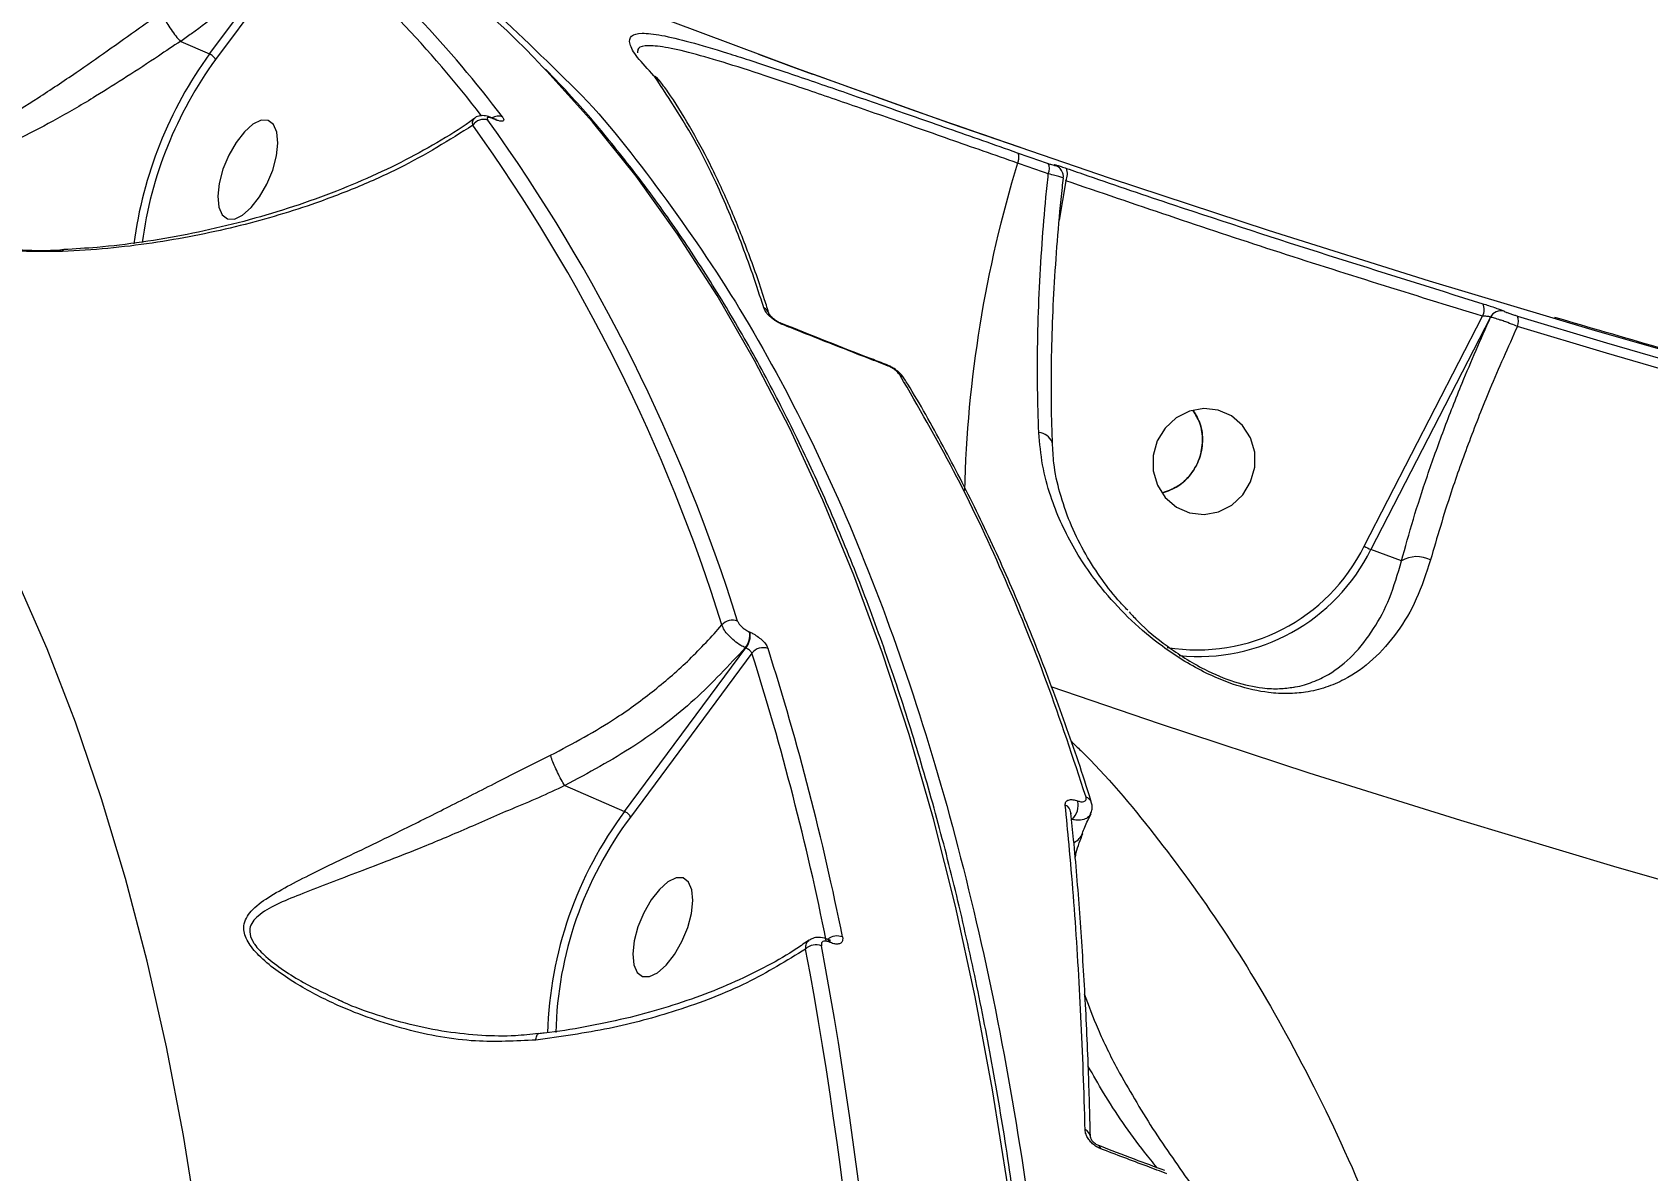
# Model space of a CAD drawing. Header units: millimetres. Extents: x -6523 to 7556, y -5559 to 6101.
# Drawn here: x 2833 to 2969.2, y -1926.1 to -1830.1 of the extents above; entities that cross this region are included whole.
import ezdxf

# ---------------------------------------------------------------- set-up
doc = ezdxf.new("R2010")
doc.units = ezdxf.units.MM
for name, color, linetype in [('DIKOM_ОБЪЕКТ', 7, 'Continuous'), ('DIKOM_РАЗМЕР_ЗОНА', 7, 'Continuous'), ('DIKOM_РАЗМЕР_ОБЪЕКТА', 7, 'Continuous')]:
    doc.layers.add(name, color=color, linetype=linetype)
doc.styles.add('style1', font='arial.ttf', dxfattribs={"width": 0.8})
doc.dimstyles.new('1-50', dxfattribs={"dimtxt": 300, "dimasz": 200, "dimexe": 100, "dimexo": 0, "dimgap": 100, "dimtad": 1, "dimtxsty": 'style1', "dimcen": 200, "dimclrd": 7, "dimclre": 7, "dimclrt": 7, "dimadec": 1, "dimazin": 2, "dimtfac": 1, "dimtmove": 0, "dimatfit": 2, "dimfxl": 0, "dimlwd": 25, "dimlwe": 18, "dimarcsym": 0})

# ---------------------------------------------------------------- blocks, each defined once
blk = doc.blocks.new('*D10')
at = {"layer": 'Defpoints', "color": 0, "transparency": 16777216}
for p in [(-1823.23, 4314.24), (3842.01, -3170.82), (6537.88, -3170.82)]:
    blk.add_point(p, dxfattribs=at)
at = {"layer": 'DIKOM_РАЗМЕР_ОБЪЕКТА', "color": 7, "lineweight": 18, "transparency": 16777216}
for p, q in [((-1823.23, 4314.24), (6637.88, 4314.24)), ((3842.01, -3170.82), (6637.88, -3170.82))]:
    blk.add_line(p, q, dxfattribs=at)
at = {"layer": 'DIKOM_РАЗМЕР_ОБЪЕКТА', "color": 7, "lineweight": 25, "transparency": 16777216}
blk.add_line((6537.88, 3914.24), (6537.88, -2770.82), dxfattribs=at)
at = {"layer": 'DIKOM_РАЗМЕР_ОБЪЕКТА', "color": 7, "transparency": 16777216}
for points in [[(6471.22, 3914.24), (6604.55, 3914.24), (6537.88, 4314.24)], [(6471.22, -2770.82), (6604.55, -2770.82), (6537.88, -3170.82)]]:
    blk.add_solid(points, dxfattribs=at)
at = {"layer": 'DIKOM_РАЗМЕР_ОБЪЕКТА', "color": 7, "transparency": 16777216, "insert": (6304.71, 207.11), "char_height": 300, "attachment_point": 5, "rotation": 90, "style": 'style1'}
blk.add_mtext('7500', dxfattribs=at)
blk = doc.blocks.new('*D11')
at = {"layer": 'Defpoints', "color": 0, "transparency": 16777216}
for p in [(-5022.71, -299.32), (4115.33, -1753.09), (4115.33, -4391.39)]:
    blk.add_point(p, dxfattribs=at)
at = {"layer": 'DIKOM_РАЗМЕР_ОБЪЕКТА', "color": 7, "lineweight": 18, "transparency": 16777216}
for p, q in [((-5022.71, -299.32), (-5022.71, -4491.39)), ((4115.33, -1753.09), (4115.33, -4491.39))]:
    blk.add_line(p, q, dxfattribs=at)
at = {"layer": 'DIKOM_РАЗМЕР_ОБЪЕКТА', "color": 7, "lineweight": 25, "transparency": 16777216}
blk.add_line((-4622.71, -4391.39), (3715.33, -4391.39), dxfattribs=at)
at = {"layer": 'DIKOM_РАЗМЕР_ОБЪЕКТА', "color": 7, "transparency": 16777216}
for points in [[(-4622.71, -4324.73), (-4622.71, -4458.06), (-5022.71, -4391.39)], [(3715.33, -4324.73), (3715.33, -4458.06), (4115.33, -4391.39)]]:
    blk.add_solid(points, dxfattribs=at)
at = {"layer": 'DIKOM_РАЗМЕР_ОБЪЕКТА', "color": 7, "transparency": 16777216, "insert": (-175.12, -4158.22), "char_height": 300, "attachment_point": 5, "style": 'style1'}
blk.add_mtext('9150', dxfattribs=at)
blk = doc.blocks.new('*D12')
at = {"layer": 'Defpoints', "color": 0, "transparency": 16777216}
for p in [(-6522.71, -395.62), (6102.86, -1877.31), (6102.86, -5458.89)]:
    blk.add_point(p, dxfattribs=at)
at = {"layer": 'DIKOM_РАЗМЕР_ЗОНА', "color": 7, "lineweight": 18, "transparency": 16777216}
for p, q in [((-6522.71, -395.62), (-6522.71, -5558.89)), ((6102.86, -1877.31), (6102.86, -5558.89))]:
    blk.add_line(p, q, dxfattribs=at)
at = {"layer": 'DIKOM_РАЗМЕР_ЗОНА', "color": 7, "lineweight": 25, "transparency": 16777216}
blk.add_line((-6122.71, -5458.89), (5702.86, -5458.89), dxfattribs=at)
at = {"layer": 'DIKOM_РАЗМЕР_ЗОНА', "color": 7, "transparency": 16777216}
for points in [[(-6122.71, -5392.23), (-6122.71, -5525.56), (-6522.71, -5458.89)], [(5702.86, -5392.23), (5702.86, -5525.56), (6102.86, -5458.89)]]:
    blk.add_solid(points, dxfattribs=at)
at = {"layer": 'DIKOM_РАЗМЕР_ЗОНА', "color": 7, "transparency": 16777216, "insert": (78.38, -5225.72), "char_height": 300, "attachment_point": 5, "style": 'style1'}
blk.add_mtext('12600', dxfattribs=at)
blk = doc.blocks.new('*D13')
at = {"layer": 'Defpoints', "color": 0, "transparency": 16777216}
for p in [(-2358.18, 6101.03), (4341.71, -4605.15), (7455.88, -4605.15)]:
    blk.add_point(p, dxfattribs=at)
at = {"layer": 'DIKOM_РАЗМЕР_ЗОНА', "color": 7, "lineweight": 18, "transparency": 16777216}
for p, q in [((-2358.18, 6101.03), (7555.88, 6101.03)), ((4341.71, -4605.15), (7555.88, -4605.15))]:
    blk.add_line(p, q, dxfattribs=at)
at = {"layer": 'DIKOM_РАЗМЕР_ЗОНА', "color": 7, "lineweight": 25, "transparency": 16777216}
blk.add_line((7455.88, 5701.03), (7455.88, -4205.15), dxfattribs=at)
at = {"layer": 'DIKOM_РАЗМЕР_ЗОНА', "color": 7, "transparency": 16777216}
for points in [[(7389.22, 5701.03), (7522.55, 5701.03), (7455.88, 6101.03)], [(7389.22, -4205.15), (7522.55, -4205.15), (7455.88, -4605.15)]]:
    blk.add_solid(points, dxfattribs=at)
at = {"layer": 'DIKOM_РАЗМЕР_ЗОНА', "color": 7, "transparency": 16777216, "insert": (7222.71, 375.61), "char_height": 300, "attachment_point": 5, "rotation": 90, "style": 'style1'}
blk.add_mtext('10700', dxfattribs=at)

msp = doc.modelspace()

# ---------------------------------------------------------------- linework, layer by layer
at = {"layer": 'DIKOM_ОБЪЕКТ', "color": 7, "linetype": 'Continuous', "lineweight": 15}
for p, q in [((2847.941, -1831.962), (2855.478, -1821.847)), ((2856.285, -1821.9), (2848.438, -1832.433)), ((2845.503, -1830.906), (2845.497, -1830.902)), ((2845.503, -1830.906), (2847.941, -1831.962)), ((2885.49, -1833.888), (2885.418, -1833.803)), ((2885.497, -1833.899), (2885.49, -1833.888)), ((2885.773, -1834.079), (2885.675, -1833.975)), ((2871.857, -1837.393), (2871.771, -1837.356)), ((2871.942, -1837.462), (2871.857, -1837.426)), ((2919.241, -1841.346), (2919.233, -1841.342)), ((2919.233, -1841.342), (2919.364, -1841.399)), ((2919.241, -1841.346), (2919.365, -1841.4)), ((2920.138, -1842.651), (2919.6, -1845.963)), ((2957.106, -1853.652), (2957.113, -1853.656)), ((2896.117, -1854.668), (2896.104, -1854.663)), ((2945.314, -1873.467), (2955.293, -1854.078)), ((2955.956, -1854.156), (2945.876, -1873.742)), ((2955.963, -1854.16), (2955.956, -1854.156)), ((2918.995, -1864.737), (2918.992, -1864.708)), ((2948.455, -1874.712), (2945.876, -1873.742)), ((2893.482, -1880.698), (2893.527, -1880.718)), ((2882.939, -1895.839), (2893.16, -1882.048)), ((2893.679, -1882.488), (2883.436, -1896.309)), ((2893.16, -1882.048), (2893.114, -1882.028)), ((2877.893, -1893.653), (2882.939, -1895.839)), ((2920.583, -1895.937), (2920.585, -1895.965)), ((2920.68, -1896.512), (2920.621, -1896.457)), ((2900.132, -1906.649), (2900.066, -1906.62)), ((2900.132, -1906.649), (2900.141, -1906.653)), ((2900.285, -1906.884), (2900.219, -1906.855)), ((2858.854, -1911.723), (2859.144, -1911.866)), ((2922.224, -1923.325), (2922.22, -1923.183))]:
    msp.add_line(p, q, dxfattribs=at)
at = {"layer": 'DIKOM_ОБЪЕКТ', "color": 7, "linetype": 'Continuous', "lineweight": 15, "flags": 128}
for points in [[(2846.991, -1930.871), (2845.751, -1923.16), (2844.314, -1915.686), (2842.682, -1908.457), (2840.857, -1901.48), (2838.839, -1894.76), (2836.632, -1888.305), (2834.236, -1882.119), (2831.655, -1876.21), (2828.89, -1870.582), (2825.945, -1865.241), (2822.821, -1860.191), (2819.523, -1855.438), (2816.052, -1850.985), (2812.412, -1846.838), (2808.607, -1842.999), (2804.64, -1839.472), (2800.515, -1836.261), (2796.235, -1833.369), (2791.805, -1830.798), (2787.229, -1828.55), (2786.364, -1828.168)], [(3112.633, -1888.498), (3107.344, -1887.64), (3092.739, -1885.148), (3078.182, -1882.485), (3063.68, -1879.651), (3049.245, -1876.649), (3034.884, -1873.482), (3020.609, -1870.15), (3006.427, -1866.657), (2992.349, -1863.004), (2978.383, -1859.194), (2964.538, -1855.229), (2950.825, -1851.113), (2937.251, -1846.847), (2923.826, -1842.434), (2910.558, -1837.878), (2897.457, -1833.181), (2886.79, -1829.207)], [(2894.222, -1831.989), (2896.788, -1832.933), (2898.797, -1833.666)], [(2915.246, -1927.409), (2913.973, -1919.312), (2912.505, -1911.451), (2910.842, -1903.832), (2908.986, -1896.462), (2906.939, -1889.347), (2904.702, -1882.492), (2902.277, -1875.904), (2899.665, -1869.588), (2896.871, -1863.55), (2893.895, -1857.794), (2890.74, -1852.326), (2887.408, -1847.15), (2883.904, -1842.27), (2880.229, -1837.691), (2876.387, -1833.416), (2876.023, -1833.036)], [(2851.454, -1844.913), (2852.153, -1844.015), (2852.773, -1842.93), (2853.263, -1841.748), (2853.582, -1840.562), (2853.706, -1839.471), (2853.624, -1838.561), (2853.343, -1837.907), (2852.886, -1837.562), (2852.289, -1837.554), (2851.602, -1837.883), (2850.879, -1838.523), (2850.179, -1839.421), (2849.559, -1840.505), (2849.07, -1841.688), (2848.75, -1842.874), (2848.626, -1843.965), (2848.708, -1844.875), (2848.989, -1845.528), (2849.446, -1845.874), (2850.043, -1845.882), (2850.731, -1845.553), (2851.454, -1844.913)], [(2916.059, -1840.285), (2916.383, -1840.399), (2916.707, -1840.512), (2917.031, -1840.625), (2917.355, -1840.738), (2917.68, -1840.851), (2918.004, -1840.964), (2918.329, -1841.077), (2918.654, -1841.19)], [(2918.673, -1842.073), (2918.349, -1841.961), (2918.024, -1841.848), (2917.7, -1841.735), (2917.376, -1841.622), (2917.052, -1841.509), (2916.728, -1841.395), (2916.404, -1841.282), (2916.081, -1841.169)], [(2958.24, -1854.057), (2965.749, -1856.308), (2973.3, -1858.512), (2980.889, -1860.669), (2988.516, -1862.778), (2996.179, -1864.84), (3003.876, -1866.853), (3011.606, -1868.818), (3019.367, -1870.734)], [(3019.314, -1871.595), (3011.558, -1869.681), (3003.834, -1867.718), (2996.142, -1865.706), (2988.485, -1863.646), (2980.864, -1861.538), (2973.28, -1859.382), (2965.735, -1857.18), (2958.231, -1854.931)], [(2933.01, -1861.987), (2931.792, -1861.847), (2930.574, -1862.069), (2929.456, -1862.635), (2928.528, -1863.5), (2927.865, -1864.594), (2927.52, -1865.827), (2927.523, -1867.1), (2927.871, -1868.31), (2928.538, -1869.359), (2929.47, -1870.161), (2930.59, -1870.653), (2931.808, -1870.793), (2933.025, -1870.571), (2934.143, -1870.005), (2935.072, -1869.14), (2935.735, -1868.047), (2936.079, -1866.813), (2936.077, -1865.54), (2935.728, -1864.33), (2935.061, -1863.282), (2934.13, -1862.479), (2933.01, -1861.987)], [(3059.657, -1923.472), (3046.075, -1920.642), (3032.564, -1917.656), (3019.131, -1914.517), (3005.787, -1911.228), (2992.539, -1907.789), (2979.396, -1904.203), (2966.367, -1900.474), (2953.46, -1896.602), (2940.683, -1892.59), (2928.045, -1888.442), (2918.911, -1885.329)], [(2886.451, -1908.79), (2887.151, -1907.891), (2887.771, -1906.807), (2888.26, -1905.624), (2888.58, -1904.439), (2888.704, -1903.347), (2888.622, -1902.438), (2888.341, -1901.784), (2887.884, -1901.439), (2887.287, -1901.43), (2886.599, -1901.759), (2885.876, -1902.399), (2885.177, -1903.297), (2884.557, -1904.382), (2884.067, -1905.565), (2883.748, -1906.75), (2883.624, -1907.842), (2883.706, -1908.751), (2883.987, -1909.405), (2884.444, -1909.75), (2885.041, -1909.758), (2885.728, -1909.43), (2886.451, -1908.79)], [(2922.924, -1924.017), (2922.911, -1924.011), (2922.91, -1924.011)]]:
    msp.add_lwpolyline(points, dxfattribs=at)
at = {"layer": 'DIKOM_ОБЪЕКТ', "color": 7, "linetype": 'Continuous', "lineweight": 15}
for centre, radius, start, end in [((2814.539, -1891.169), 84.615, 43.39549, 66.36184), ((2794.233, -1896.496), 98.253, 37.06618, 49.87289), ((2793.29, -1896.658), 97.76, 37.50184, 49.88056), ((2875.975, -1852.415), 34.702, 143.88717, 172.61902), ((2875.653, -1852.279), 33.683, 143.89977, 172.45588), ((2885.1, -1834.758), 0.953, 34.22009, 65.86591), ((2885.118, -1834.756), 0.937, 36.51449, 66.1035), ((2871.042, -1838.546), 1.065, 69.57009, 147.67327), ((2750.751, -1924.074), 148.479, 17.35902, 35.64394), ((2872.263, -1838.198), 0.994, 68.12666, 120.45087), ((2871.636, -1837.61), 0.288, 39.77437, 61.36132), ((2871.766, -1837.591), 0.218, 36.26075, 65.76637), ((2749.743, -1924.313), 148.155, 17.35932, 35.64387), ((3014.662, -1871.347), 103.098, 162.97925, 178.57034), ((2917.847, -1841.65), 0.928, 332.84862, 29.68713), ((2919.122, -1842.068), 1.172, 330.1662, 23.19899), ((2894.293, -1854.165), 0.888, 16.8523, 64.46598), ((2954.224, -1853.522), 1.205, 332.51482, 24.48257), ((2956.838, -1854.604), 0.989, 74.26354, 153.06498), ((2956.845, -1854.609), 0.99, 74.2765, 153.03209), ((2957.25, -1854.484), 1.078, 335.51008, 23.33342), ((2896.005, -1854.91), 0.266, 32.93472, 65.18061), ((2904.971, -1858.409), 0.248, 31.97012, 66.86712), ((2905.909, -1859.799), 0.773, 31.19746, 68.81928), ((2917.805, -1865.157), 1.269, 20.73976, 86.86179), ((2931.244, -1866.505), 15.698, 260.67533, 333.6743), ((2931.352, -1866.564), 16.201, 264.17479, 333.69914), ((2948.929, -1866.812), 7.573, 241.48831, 246.22157), ((2949.756, -1876.837), 2.492, 62.5368, 121.47527), ((2892.044, -1880.864), 1.17, 68.7492, 139.81547), ((2891.758, -1880.938), 1.741, 321.20651, 7.91692), ((2891.804, -1880.958), 1.74, 321.21096, 7.93155), ((2894.613, -1883.191), 1.169, 68.63056, 143.03726), ((2675.492, -1951.796), 228.93, 11.3492, 17.62255), ((2676.22, -1951.605), 229.592, 11.35089, 17.6211), ((2919.537, -1895.319), 1.653, 313.7684, 13.2353), ((2921.609, -1895.306), 0.733, 18.83967, 70.31107), ((2909.157, -1915.433), 32.731, 143.22693, 178.34393), ((2919.77, -1896.039), 0.82, 7.15678, 66.18384), ((2908.557, -1915.196), 31.429, 143.06305, 178.65538), ((2920.277, -1897.193), 1.368, 294.50956, 339.76659), ((2899.08, -1908.303), 1.231, 68.09214, 135.20866), ((2558.143, -1971.083), 347.329, 359.67694, 10.6052), ((2900.863, -1907.566), 1.237, 68.27907, 130.13323), ((2899.923, -1906.88), 0.297, 4.84875, 60.7044), ((2899.984, -1906.911), 0.302, 5.16749, 58.64067), ((2557.573, -1971.215), 346.553, 359.67656, 10.60511), ((2921.469, -1923.36), 0.766, 3.09281, 66.72767), ((2922.753, -1924.309), 0.339, 5.93585, 59.58821)]:
    msp.add_arc(centre, radius, start, end, dxfattribs=at)
for points, knots in [([(2850.023, -1814.387), (2850.821, -1814.719), (2854.787, -1816.367), (2861.533, -1820.253), (2870.067, -1826.359), (2875.246, -1831.441), (2877.828, -1833.975)], [0, 0, 0, 0, 0.0773564, 0.3848427, 0.6932977, 1, 1, 1, 1]), ([(2855.451, -1821.835), (2854.018, -1823.42), (2851.301, -1826.427), (2847.746, -1829.312), (2845.809, -1830.689), (2845.503, -1830.906)], [0, 0, 0, 0, 0.48434253, 0.9185246, 1, 1, 1, 1]), ([(2835.533, -1848.629), (2833.514, -1848.629), (2829.422, -1848.629), (2824.389, -1847.681), (2821.005, -1846.685), (2819.176, -1845.982), (2817.985, -1845.41), (2817.192, -1844.841), (2816.929, -1844.278), (2817.256, -1843.921), (2818.06, -1843.411), (2819.544, -1842.811), (2822.357, -1841.687), (2825.979, -1840.038), (2829.861, -1837.918), (2833.49, -1835.673), (2836.46, -1833.691), (2839.335, -1831.683), (2841.787, -1829.932), (2843.317, -1828.858), (2843.959, -1828.408)], [0, 0, 0, 0, 0.0952093, 0.1929561, 0.2448019, 0.2710708, 0.2981714, 0.3242911, 0.3503883, 0.3910771, 0.4019441, 0.4719644, 0.5438089, 0.6393964, 0.737851, 0.7988531, 0.861364, 0.9113743, 0.9628375, 1, 1, 1, 1]), ([(2843.959, -1828.408), (2843.961, -1828.423), (2843.983, -1828.544), (2844.081, -1828.836), (2844.331, -1829.346), (2844.683, -1829.911), (2845.091, -1830.466), (2845.362, -1830.757), (2845.497, -1830.902)], [0, 0, 0, 0, 0.0259615, 0.2095464, 0.4071508, 0.6047905, 0.8023725, 1, 1, 1, 1]), ([(2845.497, -1830.902), (2845.497, -1830.903), (2844.861, -1831.284), (2843.392, -1832.321), (2840.967, -1833.88), (2838.114, -1835.688), (2835.103, -1837.443), (2831.417, -1839.392), (2827.362, -1841.184), (2823.574, -1842.528), (2820.479, -1843.366), (2818.858, -1843.822), (2817.912, -1844.211), (2817.493, -1844.483), (2817.669, -1844.971), (2818.302, -1845.429), (2818.923, -1845.714), (2819.172, -1845.828)], [0, 0, 0, 0, 0.0000317, 0.0506258, 0.121103, 0.1916523, 0.2788525, 0.3661678, 0.5040505, 0.6421381, 0.7418821, 0.8412498, 0.8561012, 0.9104328, 0.9440495, 0.9775328, 1, 1, 1, 1]), ([(2885.418, -1833.803), (2884.907, -1833.254), (2883.886, -1832.156), (2883.286, -1831.062), (2883.397, -1830.382), (2884.291, -1830.147), (2885.951, -1830.33), (2888.364, -1830.905), (2891.495, -1831.833), (2895.31, -1833.075), (2899.741, -1834.584), (2904.724, -1836.316), (2910.159, -1838.218), (2914.091, -1839.596), (2916.059, -1840.285)], [0, 0, 0, 0, 0.0836187, 0.1671657, 0.2504171, 0.3338518, 0.4173037, 0.500488, 0.5837376, 0.6671387, 0.7504577, 0.833396, 0.9166281, 1, 1, 1, 1]), ([(2848.438, -1832.433), (2848.435, -1832.425), (2848.428, -1832.403), (2848.401, -1832.344), (2848.337, -1832.251), (2848.221, -1832.136), (2848.083, -1832.032), (2847.989, -1831.986), (2847.941, -1831.962)], [0, 0, 0, 0, 0.053566, 0.1413425, 0.3561073, 0.5707078, 0.7852993, 1, 1, 1, 1]), ([(2916.081, -1841.169), (2914.146, -1840.491), (2910.288, -1839.14), (2904.952, -1837.271), (2900.056, -1835.57), (2895.706, -1834.089), (2891.957, -1832.866), (2888.878, -1831.954), (2886.496, -1831.382), (2884.886, -1831.214), (2884.043, -1831.355), (2884.036, -1831.73), (2884.034, -1831.863)], [0, 0, 0, 0, 0.1050593, 0.2094901, 0.3139486, 0.4190089, 0.5232539, 0.6282647, 0.7328652, 0.8372911, 0.9424912, 1, 1, 1, 1]), ([(2823.621, -2329.227), (2824.534, -2327.444), (2827.18, -2322.274), (2831.477, -2313.644), (2836.473, -2303.314), (2841.352, -2292.905), (2846.111, -2282.426), (2850.746, -2271.884), (2855.255, -2261.288), (2859.633, -2250.645), (2863.877, -2239.963), (2867.985, -2229.25), (2871.952, -2218.515), (2875.777, -2207.765), (2879.456, -2197.009), (2882.986, -2186.254), (2886.365, -2175.509), (2889.591, -2164.782), (2892.66, -2154.081), (2895.571, -2143.413), (2898.321, -2132.787), (2900.909, -2122.211), (2903.331, -2111.693), (2905.587, -2101.24), (2907.674, -2090.861), (2909.593, -2080.563), (2911.339, -2070.354), (2912.913, -2060.242), (2914.314, -2050.234), (2915.539, -2040.337), (2916.588, -2030.56), (2917.461, -2020.908), (2918.156, -2011.391), (2918.674, -2002.014), (2919.012, -1992.786), (2919.173, -1983.711), (2919.154, -1974.799), (2918.957, -1966.054), (2918.581, -1957.484), (2918.026, -1949.096), (2917.293, -1940.894), (2916.382, -1932.887), (2915.294, -1925.078), (2914.03, -1917.476), (2912.59, -1910.084), (2910.975, -1902.91), (2909.187, -1895.957), (2907.227, -1889.232), (2905.095, -1882.74), (2902.794, -1876.485), (2900.326, -1870.473), (2897.692, -1864.708), (2894.893, -1859.194), (2891.933, -1853.937), (2888.813, -1848.941), (2885.538, -1844.206), (2882.102, -1839.75), (2879.014, -1836.086), (2877.012, -1834.02), (2876.262, -1833.247)], [0, 0, 0, 0, 0.00937444, 0.02718625, 0.04499818, 0.06281039, 0.08062225, 0.09843409, 0.11624579, 0.13405768, 0.15186979, 0.16968175, 0.1874938, 0.20530598, 0.2231183, 0.24093061, 0.25874323, 0.27655593, 0.29436924, 0.31218236, 0.32999628, 0.34781011, 0.36562431, 0.383439, 0.40125441, 0.41906987, 0.43688584, 0.45470265, 0.47251981, 0.49033753, 0.50815579, 0.52597515, 0.54379502, 0.56161545, 0.57943694, 0.59725913, 0.61508231, 0.6329064, 0.65073133, 0.66855701, 0.68638387, 0.70421128, 0.72203979, 0.73986893, 0.75769877, 0.77552899, 0.79335954, 0.81119001, 0.82901971, 0.84684853, 0.86467568, 0.88250068, 0.90032246, 0.91813986, 0.93595241, 0.9537585, 0.97155727, 0.98934783, 1, 1, 1, 1]), ([(2877.828, -1833.975), (2877.847, -1833.993), (2880.513, -1836.47), (2885.263, -1842.479), (2892, -1852.018), (2897.99, -1862.791), (2903.306, -1874.614), (2907.928, -1887.496), (2911.852, -1901.375), (2915.062, -1916.187), (2917.541, -1931.865), (2919.273, -1948.367), (2920.243, -1965.682), (2920.463, -1983.766), (2919.938, -2002.554), (2918.675, -2021.959), (2916.674, -2041.892), (2913.939, -2062.294), (2910.457, -2083.14), (2906.249, -2104.388), (2901.336, -2125.968), (2895.74, -2147.779), (2889.487, -2169.719), (2882.591, -2191.721), (2875.05, -2213.749), (2866.89, -2235.766), (2858.14, -2257.704), (2848.844, -2279.461), (2839.044, -2300.935), (2829.243, -2321.071), (2819.525, -2339.901), (2809.967, -2357.474), (2800.091, -2374.713), (2789.941, -2391.543), (2779.61, -2407.815), (2769.124, -2423.487), (2759.624, -2437.017), (2753.562, -2445.196), (2751.091, -2448.528)], [0, 0, 0, 0, 0.0002169, 0.0300512, 0.0598378, 0.0895308, 0.1192237, 0.1490104, 0.1788447, 0.2086791, 0.2384656, 0.2681586, 0.2978513, 0.3276374, 0.3574714, 0.3873053, 0.4170915, 0.4467843, 0.476477, 0.5062637, 0.5360977, 0.565932, 0.5957182, 0.6254114, 0.655104, 0.6848907, 0.7147246, 0.7445589, 0.7743451, 0.8040381, 0.829572, 0.8552417, 0.8809418, 0.9066416, 0.9323112, 0.9574958, 0.9826808, 1, 1, 1, 1]), ([(2885.418, -1833.803), (2885.507, -1833.844), (2885.615, -1833.894), (2885.684, -1833.986), (2885.696, -1834.002)], [0, 0, 0, 0, 0.82942544, 1, 1, 1, 1]), ([(2894.676, -1853.363), (2894.599, -1853.123), (2894.218, -1851.921), (2893.192, -1848.894), (2891.496, -1844.573), (2888.896, -1839.036), (2886.78, -1835.838), (2885.497, -1833.899)], [0, 0, 0, 0, 0.029991, 0.1499526, 0.3900716, 0.6301912, 1, 1, 1, 1]), ([(2895.128, -1853.922), (2895.004, -1853.506), (2894.437, -1851.619), (2893.328, -1848.545), (2891.798, -1844.72), (2890.165, -1841.212), (2888.429, -1838.02), (2887, -1835.681), (2886.114, -1834.509), (2885.877, -1834.195)], [0, 0, 0, 0, 0.0503889, 0.2286534, 0.4063396, 0.5833127, 0.7597161, 0.935663, 1, 1, 1, 1]), ([(2916.643, -1839.962), (2913.601, -1838.914), (2907.588, -1836.844), (2901.724, -1834.72), (2898.827, -1833.671)], [0, 0, 0, 0, 0.50599387, 1, 1, 1, 1]), ([(2870.317, -1837.365), (2870.179, -1837.468), (2869.198, -1838.201), (2867.126, -1839.461), (2864.102, -1841.128), (2860.821, -1842.658), (2857.333, -1844.055), (2853.682, -1845.29), (2849.92, -1846.341), (2846.114, -1847.196), (2842.297, -1847.843), (2838.814, -1848.275), (2836.584, -1848.403), (2835.646, -1848.457)], [0, 0, 0, 0, 0.0169696, 0.1205805, 0.2246249, 0.3291315, 0.4340943, 0.5393206, 0.6417904, 0.7416839, 0.8384998, 0.9320431, 1, 1, 1, 1]), ([(2870.142, -1837.977), (2870.137, -1837.952), (2870.106, -1837.785), (2870.119, -1837.539), (2870.259, -1837.418), (2870.319, -1837.367)], [0, 0, 0, 0, 0.0894384, 0.6136413, 1, 1, 1, 1]), ([(2871.773, -1837.359), (2871.756, -1837.351), (2871.563, -1837.261), (2871.24, -1837.162), (2870.778, -1837.152), (2870.441, -1837.244), (2870.326, -1837.354), (2870.315, -1837.365)], [0, 0, 0, 0, 0.0340302, 0.3912704, 0.7094131, 0.9722478, 1, 1, 1, 1]), ([(2871.857, -1837.426), (2871.782, -1837.396), (2871.632, -1837.336), (2871.468, -1837.304), (2871.361, -1837.318), (2871.324, -1837.387), (2871.361, -1837.476), (2871.407, -1837.539), (2871.413, -1837.548)], [0, 0, 0, 0, 0.1673189, 0.3344518, 0.5091306, 0.7130393, 0.9576871, 1, 1, 1, 1]), ([(2872.134, -1837.49), (2872.135, -1837.49), (2872.143, -1837.49), (2872.108, -1837.487), (2872.022, -1837.458), (2871.926, -1837.426), (2871.86, -1837.394), (2871.856, -1837.392)], [0, 0, 0, 0, 0.0051803, 0.28679673, 0.60939643, 0.97490765, 1, 1, 1, 1]), ([(2872.633, -1837.275), (2872.643, -1837.288), (2872.714, -1837.384), (2872.774, -1837.524), (2872.713, -1837.629), (2872.542, -1837.649), (2872.288, -1837.6), (2872.057, -1837.508), (2871.942, -1837.462)], [0, 0, 0, 0, 0.0392169, 0.2872279, 0.4951736, 0.6709684, 0.8353064, 1, 1, 1, 1]), ([(2870.142, -1837.977), (2868.142, -1839.226), (2865.117, -1841.116), (2860.389, -1843.234), (2855.855, -1844.961), (2850.157, -1846.637), (2844.301, -1847.78), (2839.373, -1848.395), (2836.813, -1848.551), (2835.533, -1848.629)], [0, 0, 0, 0, 0.2227168, 0.3367348, 0.4507493, 0.6310029, 0.8132803, 0.9066455, 1, 1, 1, 1]), ([(2916.059, -1840.285), (2916.089, -1840.313), (2916.149, -1840.368), (2916.177, -1840.577), (2916.16, -1840.85), (2916.107, -1841.063), (2916.081, -1841.169)], [0, 0, 0, 0, 0.25001849, 0.50004354, 0.75010348, 1, 1, 1, 1]), ([(2918.654, -1841.19), (2918.656, -1841.191), (2918.753, -1841.227), (2918.941, -1841.287), (2919.125, -1841.344), (2919.247, -1841.376), (2919.303, -1841.383), (2919.261, -1841.358), (2919.241, -1841.346)], [0, 0, 0, 0, 0.00429944, 0.21981616, 0.43561035, 0.56824976, 0.79381005, 1, 1, 1, 1]), ([(2919.233, -1841.342), (2919.211, -1841.329), (2919.152, -1841.295), (2919.197, -1841.291), (2919.401, -1841.344), (2919.745, -1841.451), (2920.047, -1841.555), (2920.199, -1841.606)], [0, 0, 0, 0, 0.1342506, 0.3469904, 0.5632382, 0.7816982, 1, 1, 1, 1]), ([(2919.92, -1842.421), (2919.928, -1842.387), (2919.96, -1842.255), (2919.91, -1842.034), (2919.811, -1841.801), (2919.681, -1841.631), (2919.553, -1841.515), (2919.447, -1841.444), (2919.378, -1841.406), (2919.342, -1841.389), (2919.329, -1841.382)], [0, 0, 0, 0, 0.0759928, 0.2917467, 0.4718507, 0.6253696, 0.7534536, 0.8528846, 0.9438932, 1, 1, 1, 1]), ([(2920.199, -1841.606), (2920.801, -1841.814), (2923.809, -1842.854), (2935.464, -1846.819), (2946.607, -1850.301), (2955.321, -1853.023)], [0, 0, 0, 0, 0.0517119, 0.2585517, 1, 1, 1, 1]), ([(2917.874, -1863.89), (2917.832, -1862.657), (2917.749, -1860.193), (2917.765, -1856.264), (2917.889, -1852.184), (2918.128, -1848.084), (2918.405, -1844.699), (2918.606, -1842.728), (2918.673, -1842.073)], [0, 0, 0, 0, 0.1827974, 0.3655945, 0.5537537, 0.7419085, 0.9141925, 1, 1, 1, 1]), ([(2919.928, -1842.421), (2919.906, -1842.41), (2919.871, -1842.391), (2919.62, -1842.318), (2919.255, -1842.218), (2918.868, -1842.122), (2918.673, -1842.073)], [0, 0, 0, 0, 0.2734306, 0.4434027, 0.7199653, 1, 1, 1, 1]), ([(2919.025, -1864.709), (2918.997, -1863.967), (2918.926, -1862.075), (2918.921, -1858.858), (2919.001, -1855.098), (2919.182, -1851.214), (2919.469, -1847.245), (2919.728, -1844.303), (2919.921, -1842.689), (2919.952, -1842.424)], [0, 0, 0, 0, 0.1093217, 0.2789398, 0.4498323, 0.6216395, 0.7939148, 0.9661897, 1, 1, 1, 1]), ([(2955.293, -1854.078), (2949.407, -1852.257), (2937.634, -1848.614), (2925.971, -1844.639), (2920.138, -1842.651)], [0, 0, 0, 0, 0.49992041, 1, 1, 1, 1]), ([(2835.636, -1848.469), (2835.529, -1848.479), (2834.365, -1848.586), (2832.104, -1848.532), (2828.847, -1848.298), (2825.859, -1847.822), (2823.34, -1847.257), (2821.513, -1846.729), (2820.145, -1846.259), (2819.483, -1845.97), (2819.186, -1845.841)], [0, 0, 0, 0, 0.0182328, 0.1990021, 0.3870274, 0.5821729, 0.7267667, 0.842012, 0.9291656, 1, 1, 1, 1]), ([(2835.533, -1848.629), (2835.542, -1848.602), (2835.571, -1848.515), (2835.61, -1848.44), (2835.641, -1848.466), (2835.647, -1848.471)], [0, 0, 0, 0, 0.2706871, 0.8802291, 1, 1, 1, 1]), ([(2896.228, -1854.765), (2896.137, -1854.725), (2895.954, -1854.646), (2895.671, -1854.476), (2895.378, -1854.265), (2895.055, -1853.974), (2894.794, -1853.648), (2894.714, -1853.456), (2894.676, -1853.363)], [0, 0, 0, 0, 0.1098799, 0.2200584, 0.3257289, 0.4924826, 0.7537337, 1, 1, 1, 1]), ([(2895.802, -1854.508), (2895.777, -1854.493), (2895.697, -1854.446), (2895.564, -1854.349), (2895.403, -1854.215), (2895.249, -1854.059), (2895.146, -1853.911), (2895.148, -1853.913), (2895.149, -1853.914)], [0, 0, 0, 0, 0.0463591, 0.1498243, 0.283607, 0.4742792, 0.7508941, 1, 1, 1, 1]), ([(2955.956, -1854.156), (2955.946, -1854.149), (2955.919, -1854.13), (2955.821, -1854.104), (2955.666, -1854.084), (2955.48, -1854.074), (2955.356, -1854.077), (2955.293, -1854.078)], [0, 0, 0, 0, 0.1278211, 0.331005, 0.5437546, 0.7682216, 1, 1, 1, 1]), ([(2955.321, -1853.023), (2955.483, -1853.073), (2955.808, -1853.174), (2956.298, -1853.337), (2956.714, -1853.486), (2956.985, -1853.593), (2957.072, -1853.636), (2957.106, -1853.652)], [0, 0, 0, 0, 0.2182852, 0.4367595, 0.6530391, 0.8657305, 1, 1, 1, 1]), ([(2957.113, -1853.656), (2957.118, -1853.659), (2957.153, -1853.676), (2957.262, -1853.724), (2957.464, -1853.801), (2957.707, -1853.886), (2957.962, -1853.972), (2958.154, -1854.031), (2958.24, -1854.057)], [0, 0, 0, 0, 0.0340128, 0.2522664, 0.4705595, 0.5978853, 0.8193338, 1, 1, 1, 1]), ([(2896.105, -1854.662), (2896.077, -1854.651), (2896.01, -1854.624), (2895.898, -1854.568), (2895.827, -1854.524), (2895.802, -1854.508)], [0, 0, 0, 0, 0.3326191, 0.7652345, 1, 1, 1, 1]), ([(2905.07, -1858.178), (2904.63, -1858.009), (2901.609, -1856.849), (2898.649, -1855.669), (2896.12, -1854.661)], [0, 0, 0, 0, 0.1454074, 1, 1, 1, 1]), ([(2905.181, -1858.277), (2904.63, -1858.064), (2901.876, -1856.999), (2898.894, -1855.827), (2896.477, -1854.864), (2896.228, -1854.765)], [0, 0, 0, 0, 0.1831677, 0.9158832, 1, 1, 1, 1]), ([(2948.455, -1874.712), (2948.778, -1873.55), (2949.422, -1871.226), (2950.623, -1867.526), (2951.998, -1863.687), (2953.738, -1859.222), (2955.147, -1856.017), (2955.963, -1854.16)], [0, 0, 0, 0, 0.182558, 0.3651186, 0.5530327, 0.7409404, 1, 1, 1, 1]), ([(2958.231, -1854.931), (2957.439, -1856.704), (2955.981, -1859.966), (2954.146, -1864.633), (2952.392, -1869.511), (2951.453, -1872.743), (2950.906, -1874.626)], [0, 0, 0, 0, 0.2580749, 0.4750094, 0.6940768, 1, 1, 1, 1]), ([(2958.231, -1854.931), (2958.064, -1854.865), (2957.693, -1854.717), (2957.19, -1854.532), (2956.703, -1854.364), (2956.289, -1854.234), (2956.055, -1854.175), (2955.974, -1854.162), (2955.963, -1854.16)], [0, 0, 0, 0, 0.18051577, 0.402908, 0.53099569, 0.74962717, 0.96638522, 1, 1, 1, 1]), ([(3112.695, -1888.141), (3111.532, -1887.959), (3106.36, -1887.148), (3097.205, -1885.594), (3085.243, -1883.478), (3073.333, -1881.245), (3061.482, -1878.908), (3049.703, -1876.466), (3038.005, -1873.922), (3026.398, -1871.281), (3014.892, -1868.544), (3003.497, -1865.716), (2992.223, -1862.8), (2981.084, -1859.798), (2970.795, -1856.927), (2964.281, -1855.019), (2961.386, -1854.172)], [0, 0, 0, 0, 0.0222911, 0.0991615, 0.176001, 0.2528014, 0.3295416, 0.4062052, 0.4827813, 0.5592485, 0.635595, 0.7118028, 0.7878562, 0.8637413, 0.9394407, 1, 1, 1, 1]), ([(2905.498, -1858.398), (2905.42, -1858.349), (2905.28, -1858.261), (2905.135, -1858.216), (2905.07, -1858.196)], [0, 0, 0, 0, 0.5533876, 1, 1, 1, 1]), ([(2906.188, -1859.078), (2906.133, -1858.999), (2906.036, -1858.86), (2905.806, -1858.645), (2905.582, -1858.482), (2905.371, -1858.358), (2905.245, -1858.304), (2905.181, -1858.277)], [0, 0, 0, 0, 0.3195628, 0.5618404, 0.7280147, 0.8640714, 1, 1, 1, 1]), ([(2906.555, -1859.4), (2906.533, -1859.357), (2906.425, -1859.14), (2906.132, -1858.852), (2905.769, -1858.546), (2905.557, -1858.43), (2905.498, -1858.398)], [0, 0, 0, 0, 0.1149522, 0.5740281, 0.8825528, 1, 1, 1, 1]), ([(2921.856, -1894.615), (2920.774, -1891.339), (2918.611, -1884.785), (2914.86, -1875.649), (2910.771, -1866.988), (2907.715, -1861.715), (2906.188, -1859.078)], [0, 0, 0, 0, 0.2491212, 0.4982421, 0.7491203, 1, 1, 1, 1]), ([(2922.301, -1895.069), (2922.287, -1895.02), (2921.612, -1892.738), (2920.116, -1888.434), (2917.806, -1882.184), (2915.306, -1876.206), (2912.651, -1870.463), (2909.815, -1865.003), (2907.781, -1861.322), (2906.647, -1859.537), (2906.562, -1859.403)], [0, 0, 0, 0, 0.0036478, 0.1675179, 0.3314458, 0.495437, 0.6593361, 0.8230755, 0.9867695, 1, 1, 1, 1]), ([(2930.9, -1862.04), (2931.116, -1862.403), (2931.583, -1863.192), (2931.748, -1864.65), (2931.466, -1866.156), (2930.705, -1867.488), (2929.612, -1868.51), (2928.717, -1868.816), (2928.29, -1868.963)], [0, 0, 0, 0, 0.1482147, 0.3215862, 0.4949845, 0.6683521, 0.8417464, 1, 1, 1, 1]), ([(2928.298, -1868.971), (2928.746, -1868.81), (2929.659, -1868.481), (2930.755, -1867.426), (2931.493, -1866.079), (2931.749, -1864.57), (2931.566, -1863.14), (2931.1, -1862.381), (2930.892, -1862.043)], [0, 0, 0, 0, 0.16677944, 0.34022868, 0.51364646, 0.68708933, 0.86054164, 1, 1, 1, 1]), ([(2950.906, -1874.626), (2950.537, -1875.758), (2949.798, -1878.024), (2948.124, -1880.81), (2946.117, -1883.107), (2944.047, -1884.565), (2942.109, -1885.401), (2940.525, -1885.79), (2938.904, -1885.928), (2937.008, -1885.831), (2934.578, -1885.299), (2932.043, -1884.243), (2929.953, -1883.061), (2927.867, -1881.643), (2925.626, -1879.756), (2923.029, -1876.977), (2920.62, -1873.515), (2918.989, -1869.861), (2918.113, -1866.617), (2917.954, -1864.798), (2917.874, -1863.89)], [0, 0, 0, 0, 0.0727743, 0.1456236, 0.2220844, 0.2985157, 0.3409256, 0.3832916, 0.4164821, 0.4496114, 0.4986425, 0.5477887, 0.5808439, 0.613965, 0.6710827, 0.7283185, 0.8132055, 0.8980767, 0.9490479, 1, 1, 1, 1]), ([(2925.382, -1878.872), (2925.1, -1878.578), (2924.227, -1877.67), (2922.972, -1876.001), (2921.603, -1873.833), (2920.458, -1871.468), (2919.616, -1868.99), (2919.114, -1866.734), (2919.051, -1865.316), (2919.025, -1864.738)], [0, 0, 0, 0, 0.0726409, 0.224489, 0.3851277, 0.5542823, 0.7237163, 0.8874792, 1, 1, 1, 1]), ([(2939.349, -1885.347), (2939.395, -1885.342), (2940.004, -1885.28), (2940.989, -1884.933), (2942.673, -1884.137), (2944.421, -1882.72), (2946.12, -1880.552), (2947.529, -1877.922), (2948.144, -1875.79), (2948.455, -1874.712)], [0, 0, 0, 0, 0.0087454, 0.1158787, 0.2245852, 0.4207253, 0.6211595, 0.8084178, 1, 1, 1, 1]), ([(2892.468, -1879.774), (2892.498, -1879.841), (2892.557, -1879.976), (2892.755, -1880.206), (2893.007, -1880.425), (2893.262, -1880.595), (2893.419, -1880.669), (2893.482, -1880.698)], [0, 0, 0, 0, 0.2142709, 0.4284733, 0.6428544, 0.8576676, 1, 1, 1, 1]), ([(2925.482, -1878.996), (2925.734, -1879.273), (2926.666, -1880.298), (2928.262, -1881.599), (2930.181, -1882.928), (2932.073, -1884.011), (2934.391, -1884.988), (2936.559, -1885.444), (2938.177, -1885.512), (2938.969, -1885.4), (2939.349, -1885.347)], [0, 0, 0, 0, 0.0718773, 0.2665638, 0.3732596, 0.4825863, 0.6387983, 0.7947784, 0.9016134, 1, 1, 1, 1]), ([(2876.701, -1891.096), (2878.595, -1890.086), (2881.68, -1888.442), (2885.501, -1885.616), (2888.511, -1883.019), (2890.26, -1881.091), (2891.15, -1880.109)], [0, 0, 0, 0, 0.3422178, 0.5572727, 0.7745966, 1, 1, 1, 1]), ([(2893.114, -1882.028), (2892.993, -1881.966), (2892.687, -1881.808), (2892.19, -1881.453), (2891.703, -1880.998), (2891.321, -1880.521), (2891.207, -1880.247), (2891.15, -1880.109)], [0, 0, 0, 0, 0.1423506, 0.3572387, 0.5716575, 0.7857434, 1, 1, 1, 1]), ([(2893.527, -1880.718), (2893.62, -1880.761), (2893.853, -1880.871), (2894.234, -1881.123), (2894.61, -1881.451), (2894.906, -1881.798), (2894.995, -1882.001), (2895.039, -1882.103)], [0, 0, 0, 0, 0.1407866, 0.3552805, 0.5699736, 0.7849913, 1, 1, 1, 1]), ([(2893.114, -1882.028), (2891.735, -1883.514), (2888.942, -1886.522), (2883.797, -1890.477), (2879.873, -1892.588), (2877.893, -1893.653)], [0, 0, 0, 0, 0.32573161, 0.65967553, 1, 1, 1, 1]), ([(2893.679, -1882.488), (2893.663, -1882.457), (2893.63, -1882.394), (2893.527, -1882.284), (2893.398, -1882.18), (2893.269, -1882.099), (2893.191, -1882.062), (2893.16, -1882.048)], [0, 0, 0, 0, 0.21499419, 0.43009209, 0.64488691, 0.85930047, 1, 1, 1, 1]), ([(2920.588, -1889.916), (2920.864, -1890.174), (2923.355, -1892.503), (2927.668, -1897.718), (2933.47, -1905.603), (2938.955, -1914.714), (2944.08, -1925.003), (2948.744, -1936.563), (2952.807, -1949.137), (2956.22, -1962.728), (2958.95, -1977.312), (2960.908, -1992.41), (2962.126, -2007.925), (2962.65, -2023.755), (2962.498, -2040.332), (2961.635, -2057.629), (2960.046, -2075.604), (2957.711, -2094.257), (2954.603, -2113.544), (2950.689, -2133.509), (2946.005, -2153.864), (2940.673, -2174.118), (2934.783, -2194.099), (2928.412, -2213.729), (2921.393, -2233.561), (2913.729, -2253.535), (2905.435, -2273.586), (2896.753, -2293.158), (2887.737, -2312.198), (2878.444, -2330.669), (2868.676, -2348.986), (2858.443, -2367.073), (2847.794, -2384.915), (2840.436, -2396.382), (2836.758, -2402.114)], [0, 0, 0, 0, 0.0036233, 0.0326776, 0.0620208, 0.0913641, 0.1238026, 0.1562659, 0.1887039, 0.2220981, 0.25552, 0.2889138, 0.3203316, 0.3517729, 0.3831904, 0.4155146, 0.4478649, 0.4801889, 0.5136824, 0.5471757, 0.5811499, 0.6151243, 0.6470336, 0.6789682, 0.7108777, 0.7437173, 0.7765833, 0.8094235, 0.8407557, 0.8721105, 0.9034431, 0.9356206, 0.9678225, 1, 1, 1, 1]), ([(2875.449, -1915.107), (2873.755, -1915.193), (2870.063, -1915.381), (2864.409, -1914.329), (2859.391, -1912.581), (2855.856, -1910.763), (2853.695, -1909.353), (2852.257, -1908.189), (2851.179, -1906.964), (2850.825, -1906.054), (2850.835, -1905.108), (2851.41, -1904.13), (2852.864, -1903.055), (2855.392, -1901.641), (2859.172, -1899.834), (2863.753, -1897.615), (2868.163, -1895.413), (2872.315, -1893.29), (2875.201, -1891.847), (2876.701, -1891.096)], [0, 0, 0, 0, 0.0790192, 0.1721797, 0.2680578, 0.3287278, 0.3610577, 0.3939008, 0.4223313, 0.4513183, 0.4599431, 0.498992, 0.5446039, 0.5914347, 0.6876202, 0.7865806, 0.8546741, 0.9244453, 1, 1, 1, 1]), ([(2877.888, -1893.65), (2877.789, -1893.482), (2877.591, -1893.148), (2877.28, -1892.536), (2877.001, -1891.929), (2876.82, -1891.468), (2876.734, -1891.212), (2876.707, -1891.12), (2876.701, -1891.096)], [0, 0, 0, 0, 0.2126803, 0.4253968, 0.6380832, 0.8507921, 0.9619147, 1, 1, 1, 1]), ([(2877.888, -1893.65), (2877.887, -1893.65), (2876.435, -1894.376), (2873.505, -1895.564), (2869.35, -1897.416), (2864.896, -1899.264), (2860.16, -1901.072), (2856.272, -1902.542), (2853.555, -1903.653), (2852.028, -1904.526), (2851.352, -1905.363), (2851.307, -1906.128), (2851.456, -1906.585), (2851.904, -1907.298), (2852.725, -1908.159), (2854.162, -1909.238), (2856.215, -1910.503), (2857.838, -1911.253), (2858.854, -1911.723)], [0, 0, 0, 0, 0.000046, 0.1051239, 0.2020614, 0.2991328, 0.436505, 0.573911, 0.6375815, 0.7009375, 0.7519946, 0.7629917, 0.7914185, 0.7999349, 0.8370133, 0.8812426, 0.9256473, 1, 1, 1, 1]), ([(2877.893, -1893.653), (2877.891, -1893.653), (2877.889, -1893.652), (2877.888, -1893.65), (2877.888, -1893.65)], [0, 0, 0, 0, 0.6264904, 1, 1, 1, 1]), ([(2920.101, -1895.289), (2920.107, -1895.192), (2920.121, -1894.998), (2920.357, -1894.847), (2920.706, -1894.814), (2921.009, -1894.901), (2921.146, -1894.94)], [0, 0, 0, 0, 0.2591554, 0.5177335, 0.7812622, 1, 1, 1, 1]), ([(2921.146, -1894.94), (2921.185, -1894.953), (2921.339, -1895.003), (2921.576, -1895.027), (2921.782, -1894.965), (2921.892, -1894.828), (2921.868, -1894.686), (2921.856, -1894.615)], [0, 0, 0, 0, 0.0798759, 0.3181997, 0.5556163, 0.777441, 1, 1, 1, 1]), ([(2883.436, -1896.309), (2883.432, -1896.298), (2883.425, -1896.276), (2883.396, -1896.217), (2883.335, -1896.127), (2883.219, -1896.012), (2883.081, -1895.909), (2882.986, -1895.862), (2882.939, -1895.839)], [0, 0, 0, 0, 0.0703259, 0.1415418, 0.3560291, 0.5706574, 0.7853172, 1, 1, 1, 1]), ([(2921.772, -1922.657), (2921.761, -1922.251), (2921.708, -1920.22), (2921.533, -1915.021), (2921.135, -1907.313), (2920.598, -1900.295), (2920.21, -1896.393), (2920.101, -1895.289)], [0, 0, 0, 0, 0.0413724, 0.2068711, 0.538149, 0.8694284, 1, 1, 1, 1]), ([(2922.22, -1923.183), (2922.171, -1921.314), (2922.059, -1917.107), (2921.761, -1910.846), (2921.34, -1904.377), (2920.942, -1899.419), (2920.649, -1896.703), (2920.569, -1895.966)], [0, 0, 0, 0, 0.191727, 0.4317539, 0.671443, 0.9108259, 1, 1, 1, 1]), ([(2920.582, -1895.938), (2920.583, -1895.94), (2920.586, -1895.955), (2920.581, -1895.994), (2920.576, -1896.029)], [0, 0, 0, 0, 0.109717, 1, 1, 1, 1]), ([(2922.231, -1896.016), (2922.187, -1896.108), (2922.078, -1896.333), (2921.679, -1896.534), (2921.179, -1896.601), (2920.823, -1896.538), (2920.68, -1896.512)], [0, 0, 0, 0, 0.2058468, 0.5031063, 0.8017082, 1, 1, 1, 1]), ([(2921.548, -1897.664), (2921.61, -1897.498), (2921.811, -1896.958), (2922.086, -1896.412), (2922.276, -1896.034)], [0, 0, 0, 0, 0.30772829, 1, 1, 1, 1]), ([(2922.239, -1896.018), (2922.289, -1895.894), (2922.393, -1895.631), (2922.38, -1895.293), (2922.307, -1895.116), (2922.289, -1895.072)], [0, 0, 0, 0, 0.403797, 0.8519313, 1, 1, 1, 1]), ([(2920.936, -1899.776), (2920.967, -1899.618), (2921.103, -1898.912), (2921.376, -1898.222), (2921.588, -1897.687)], [0, 0, 0, 0, 0.223301, 1, 1, 1, 1]), ([(2898.493, -1906.671), (2898.154, -1906.914), (2897.08, -1907.686), (2895.004, -1908.868), (2892.297, -1910.206), (2889.366, -1911.399), (2886.263, -1912.44), (2883.013, -1913.321), (2879.637, -1914.013), (2877.185, -1914.429), (2875.845, -1914.559), (2875.692, -1914.574)], [0, 0, 0, 0, 0.0609767, 0.193206, 0.3256304, 0.4583052, 0.5909395, 0.722099, 0.8528072, 0.9831227, 1, 1, 1, 1]), ([(2898.206, -1907.435), (2898.213, -1907.314), (2898.227, -1907.042), (2898.346, -1906.788), (2898.49, -1906.72), (2898.517, -1906.708)], [0, 0, 0, 0, 0.3959836, 0.8869274, 1, 1, 1, 1]), ([(2900.066, -1906.629), (2900.025, -1906.609), (2899.779, -1906.489), (2899.353, -1906.424), (2898.85, -1906.48), (2898.621, -1906.638), (2898.534, -1906.698)], [0, 0, 0, 0, 0.08081099, 0.4902332, 0.80511138, 1, 1, 1, 1]), ([(2900.219, -1906.855), (2900.132, -1906.823), (2899.957, -1906.76), (2899.742, -1906.763), (2899.591, -1906.841), (2899.52, -1906.98), (2899.534, -1907.105), (2899.539, -1907.16)], [0, 0, 0, 0, 0.2040293, 0.407968, 0.613518, 0.8265156, 1, 1, 1, 1]), ([(2900.297, -1906.701), (2900.293, -1906.701), (2900.285, -1906.701), (2900.187, -1906.674), (2900.08, -1906.628), (2900.009, -1906.588), (2899.987, -1906.575)], [0, 0, 0, 0, 0.27421795, 0.56848013, 0.86711184, 1, 1, 1, 1]), ([(2901.321, -1906.417), (2901.33, -1906.502), (2901.351, -1906.693), (2901.241, -1906.904), (2901.009, -1907.022), (2900.682, -1907.027), (2900.417, -1906.932), (2900.285, -1906.884)], [0, 0, 0, 0, 0.1741823, 0.389613, 0.5958263, 0.7979315, 1, 1, 1, 1]), ([(2898.206, -1907.435), (2896.609, -1908.421), (2893.37, -1910.42), (2887.671, -1912.611), (2881.668, -1914.245), (2877.538, -1914.818), (2875.449, -1915.107)], [0, 0, 0, 0, 0.2625669, 0.5326653, 0.7636479, 1, 1, 1, 1]), ([(2921.696, -1911.21), (2922.064, -1912.193), (2922.836, -1914.256), (2924.725, -1918.116), (2926.442, -1920.906), (2927.464, -1922.567)], [0, 0, 0, 0, 0.2693728, 0.5651904, 1, 1, 1, 1]), ([(2875.684, -1914.557), (2875.034, -1914.63), (2873.439, -1914.807), (2870.84, -1914.755), (2867.873, -1914.449), (2864.797, -1913.835), (2861.791, -1912.929), (2859.779, -1912.211), (2858.869, -1911.759), (2858.843, -1911.746)], [0, 0, 0, 0, 0.1127663, 0.2764645, 0.4494694, 0.630653, 0.8205434, 0.9947833, 1, 1, 1, 1]), ([(2875.449, -1915.107), (2875.457, -1915.056), (2875.482, -1914.908), (2875.552, -1914.7), (2875.63, -1914.563), (2875.689, -1914.591), (2875.693, -1914.593)], [0, 0, 0, 0, 0.1672173, 0.4858839, 0.962608, 1, 1, 1, 1]), ([(2927.85, -1925.874), (2927.492, -1925.434), (2925.826, -1923.387), (2923.838, -1920.487), (2922.463, -1918.069), (2922.043, -1917.331)], [0, 0, 0, 0, 0.1597925, 0.7434089, 1, 1, 1, 1]), ([(2923.09, -1924.274), (2922.973, -1924.222), (2922.737, -1924.116), (2922.401, -1923.857), (2922.122, -1923.555), (2921.909, -1923.219), (2921.794, -1922.91), (2921.778, -1922.731), (2921.772, -1922.657)], [0, 0, 0, 0, 0.1643198, 0.3291947, 0.4896989, 0.6616334, 0.8613528, 1, 1, 1, 1]), ([(2922.909, -1924.01), (2922.907, -1924.009), (2922.874, -1924), (2922.777, -1923.951), (2922.64, -1923.863), (2922.507, -1923.749), (2922.393, -1923.624), (2922.3, -1923.487), (2922.241, -1923.366), (2922.235, -1923.296), (2922.233, -1923.313), (2922.232, -1923.317)], [0, 0, 0, 0, 0.01045465, 0.11706427, 0.22241773, 0.32439331, 0.43462996, 0.56384635, 0.73063725, 0.94126902, 1, 1, 1, 1]), ([(2927.464, -1922.567), (2928.57, -1924.207), (2930.84, -1927.572), (2934.713, -1932.401), (2937.858, -1936.143), (2940.051, -1938.801), (2941.36, -1940.515), (2942.396, -1942.135), (2942.873, -1943.521), (2942.673, -1944.592), (2941.716, -1945.175), (2940.293, -1945.302), (2938.527, -1945.004), (2936.551, -1944.293), (2935.174, -1943.373), (2934.485, -1942.912)], [0, 0, 0, 0, 0.1255143, 0.2574513, 0.3891784, 0.4370098, 0.4847447, 0.5375343, 0.5809853, 0.6244955, 0.6888404, 0.7551638, 0.8216699, 0.9108245, 1, 1, 1, 1]), ([(2928.508, -1926.12), (2927.649, -1925.801), (2925.77, -1925.103), (2923.929, -1924.391), (2922.929, -1924.005)], [0, 0, 0, 0, 0.4569754, 1, 1, 1, 1]), ([(2928.676, -1926.383), (2928.116, -1926.173), (2926.245, -1925.473), (2924.39, -1924.768), (2923.09, -1924.274)], [0, 0, 0, 0, 0.29963231, 1, 1, 1, 1])]:
    msp.add_open_spline(points, degree=3, knots=knots, dxfattribs=at)

# ---------------------------------------------------------------- dimensions: what is measured, and where the dimension line sits
at = {"layer": 'DIKOM_РАЗМЕР_ЗОНА'}
dim = msp.add_linear_dim(base=(7455.882, -4605.145), p1=(-2358.182, 6101.03), p2=(4341.706, -4605.145), angle=90, text='10700', dimstyle='1-50', override={"dimasz": 400, "dimgap": 80}, dxfattribs=at)
dim.commit()
dim.dimension.update_dxf_attribs({"geometry": '*D13', "text_midpoint": (7455.882, 375.606), "dimtype": 160})
dim = msp.add_linear_dim(base=(6102.859, -5458.894), p1=(-6522.706, -395.616), p2=(6102.859, -1877.311), text='12600', dimstyle='1-50', override={"dimasz": 400, "dimgap": 80}, dxfattribs=at)
dim.commit()
dim.dimension.update_dxf_attribs({"geometry": '*D12', "text_midpoint": (78.382, -5458.894), "dimtype": 160})
at = {"layer": 'DIKOM_РАЗМЕР_ОБЪЕКТА'}
dim = msp.add_linear_dim(base=(6537.882, -3170.823), p1=(-1823.231, 4314.242), p2=(3842.008, -3170.823), angle=90, text='7500', dimstyle='1-50', override={"dimasz": 400, "dimgap": 80}, dxfattribs=at)
dim.commit()
dim.dimension.update_dxf_attribs({"geometry": '*D10', "text_midpoint": (6537.882, 207.106), "dimtype": 160})
dim = msp.add_linear_dim(base=(4115.332, -4391.394), p1=(-5022.706, -299.317), p2=(4115.332, -1753.089), text='9150', dimstyle='1-50', override={"dimasz": 400, "dimgap": 80}, dxfattribs=at)
dim.commit()
dim.dimension.update_dxf_attribs({"geometry": '*D11', "text_midpoint": (-175.118, -4391.394), "dimtype": 160})

doc.saveas('drawing.dxf')
